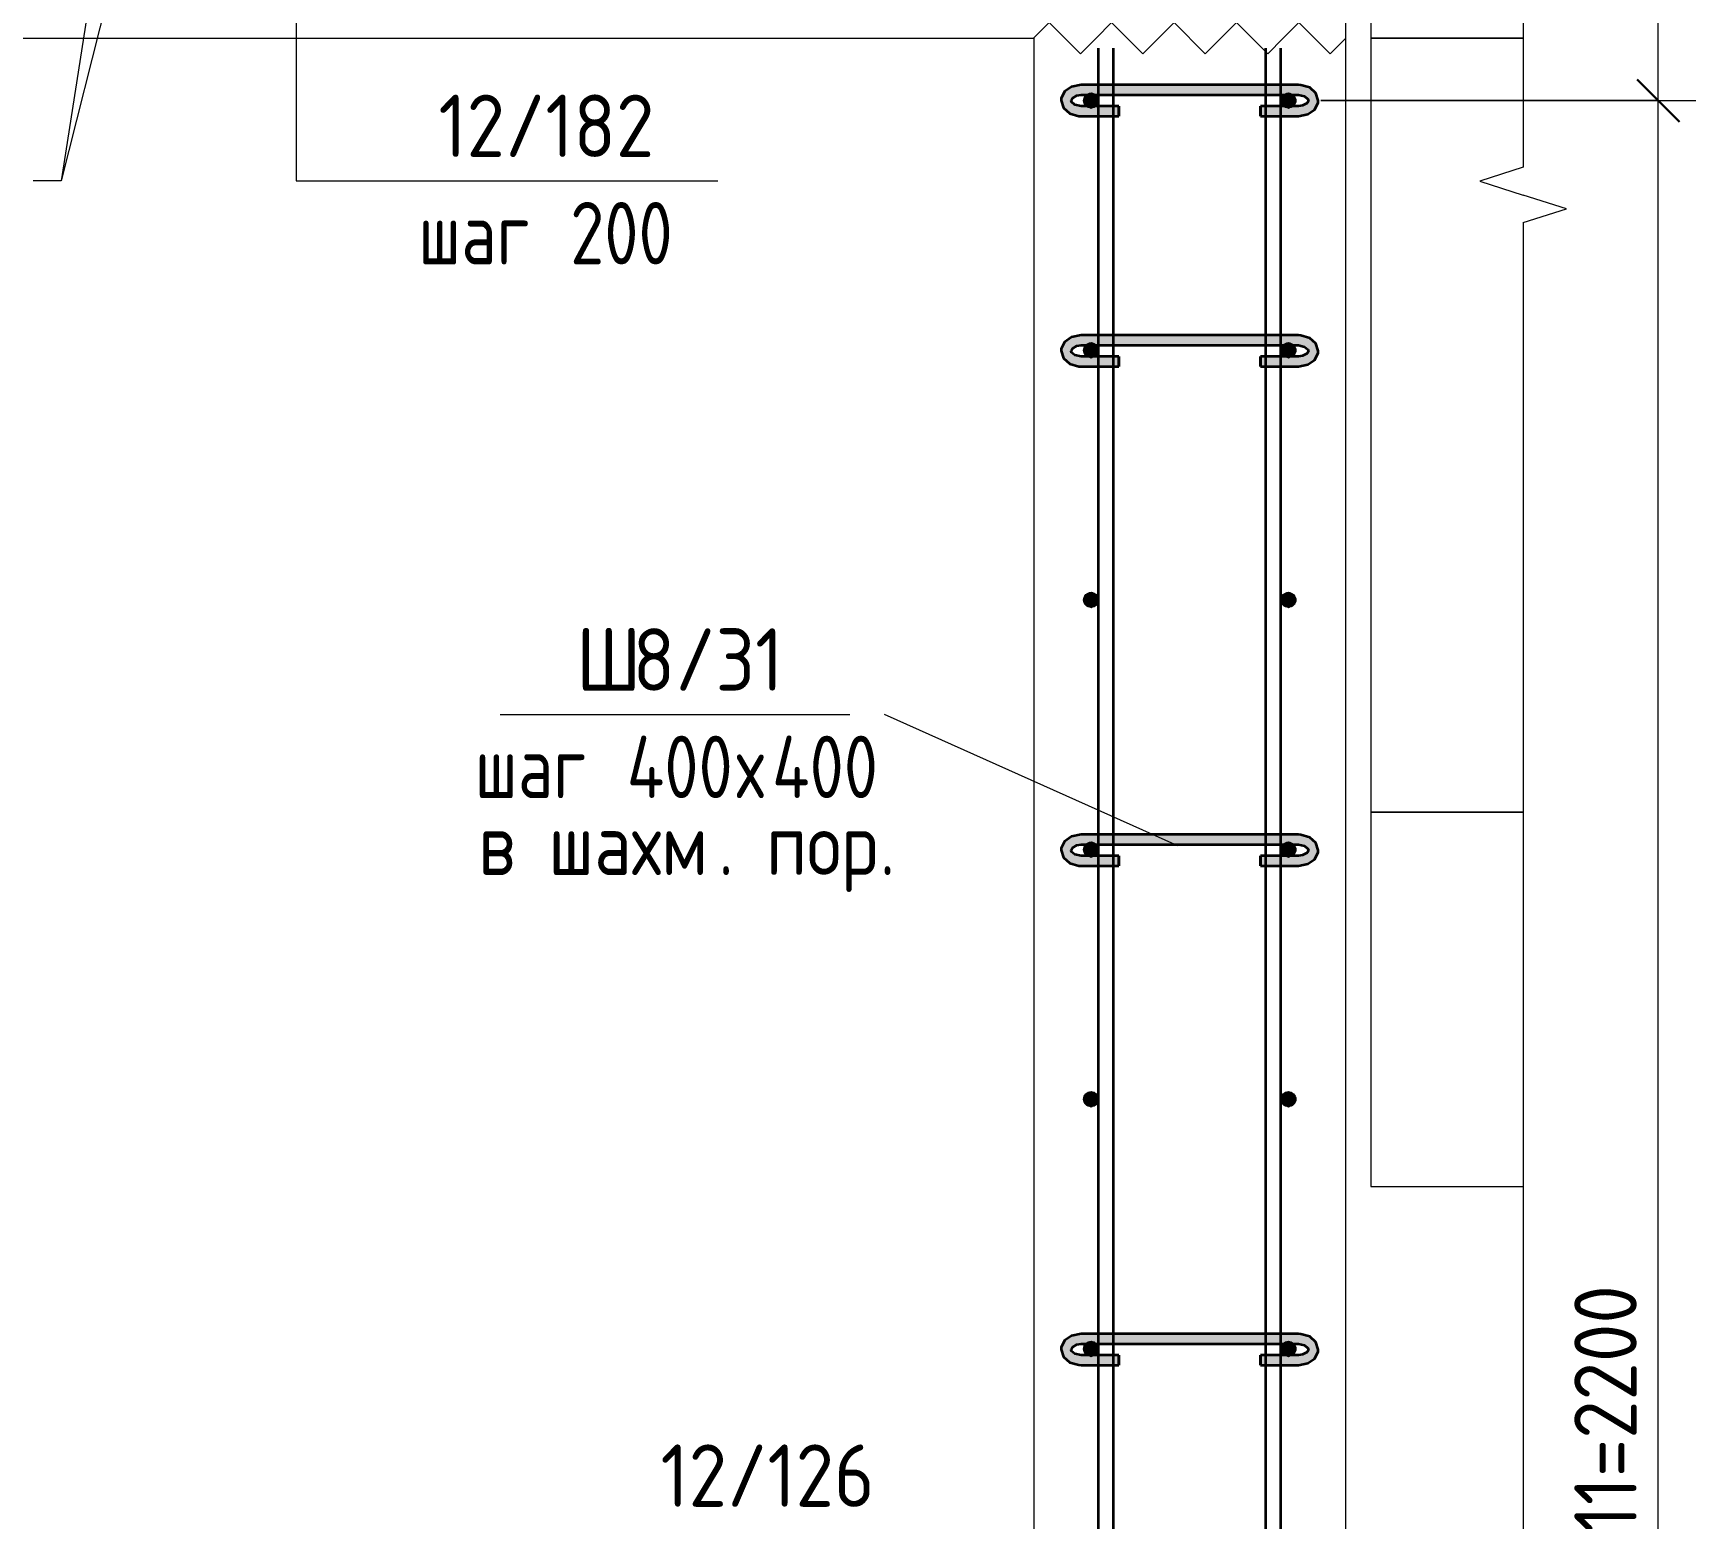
# Model space of a CAD drawing. Header units: millimetres. Extents: x 2384 to 38512, y -3571 to 48684.
# Drawn here: x 22082 to 23413, y -1456 to -266 of the extents above; entities that cross this region are included whole.
import ezdxf

# ---------------------------------------------------------------- set-up
doc = ezdxf.new("R2010")
doc.units = ezdxf.units.MM
for name, color, linetype, lineweight in [('AA_Dim', 7, 'Continuous', 9), ('AA_Dim-20', 7, 'Continuous', 9), ('AA_Oformlenie', 7, 'Continuous', 9), ('AA_Vinoska', 7, 'Continuous', 9), ('AF_Perekritie_Опалубка', 253, 'Continuous', 20), ('AF_Stena_Опалубка', 253, 'Continuous', 20), ('Gen_Text', 7, 'Continuous', 9), ('KR_Armatura', 7, 'Continuous', 20), ('KR_Armatura_Tonkie', 7, 'Continuous', 20), ('KR_Fundament', 7, 'Continuous', 20)]:
    doc.layers.add(name, color=color, linetype=linetype, lineweight=lineweight)
doc.styles.add('ISOCPEUR_1', font='isocpeur.ttf', dxfattribs={"width": 0.9, "height": 50})
doc.styles.add('ISOCPEUR_2', font='isocpeur.ttf', dxfattribs={"width": 0.8, "height": 50})
doc.styles.add('ISOCPEUR_3', font='isocpeur.ttf', dxfattribs={"width": 0.85, "height": 50})
doc.dimstyles.new('00_Точн_3_знака__прозр__1', dxfattribs={"dimscale": 304.8, "dimtxt": 49.799059, "dimasz": 0.111549, "dimexe": 0.098425, "dimexo": 0.065617, "dimgap": 0.006562, "dimtad": 1, "dimdec": 3, "dimrnd": 0.001, "dimdsep": 46, "dimtxsty": 'ISOCPEUR_1', "dimblk1": 'OBLIQUE', "dimblk2": 'OBLIQUE', "dimsah": 1, "dimcen": 0.09, "dimdle": 0.098425, "dimazin": 0, "dimtfac": 1, "dimtdec": 4, "dimtix": 1, "dimtmove": 0, "dimatfit": 3, "dimfxl": 1, "dimtvp": 1, "dimtolj": 1, "dimtzin": 0, "dimlwd": 18, "dimlwe": 18, "dimarcsym": 2})

# ---------------------------------------------------------------- blocks, each defined once
blk = doc.blocks.new('Школа429_0_КР_РД_ВходнаяГруппа3_rvt-2-Сечение 3')
at = {"layer": 'AF_Perekritie_Опалубка', "color": 114}
for p, q in [((48167, -70), (48045, -70)), ((48045, -70), (48045, -270)), ((48045, -270), (48167, -270))]:
    blk.add_line(p, q, dxfattribs=at)
at = {"layer": 'AF_Stena_Опалубка', "color": 152}
for p, q in [((48167, -270), (48045, -270)), ((48045, -270), (48045, -890)), ((48045, -890), (48167, -890))]:
    blk.add_line(p, q, dxfattribs=at)
at = {"layer": 'KR_Fundament', "color": 34}
for p, q in [((48167, -890), (48045, -890)), ((48045, -890), (48045, -1190)), ((48045, -1190), (48167, -1190))]:
    blk.add_line(p, q, dxfattribs=at)
blk = doc.blocks.new('261_Шпилька массив _НесАрм_РабПлоск_ - 8 А240-3919552-Сечение 3')
at = {"layer": 'KR_Armatura_Tonkie', "lineweight": 35}
for points in [[(47813, -332.4), (47813, -325.5), (47809, -324.8), (47806.1, -322.7), (47805, -319.9), (47805.8, -318), (47813, -315.3), (47813, -308.6), (47806.9, -309.4), (47801.7, -311.9), (47798.2, -315.5), (47797, -319.9), (47798.2, -324.2), (47800.6, -327.8), (47805.5, -330.9), (47810.5, -331.9)], [(47813, -308.6), (47987, -308.6), (47987, -307.4), (47813, -307.5), (47813, -307.9)], [(47973, -315.4), (47987, -315.3), (47987, -308.6), (47813, -308.6), (47813, -315.4), (47961, -315.4)], [(47987, -332.4), (47993.2, -331.4), (47995.7, -330.2), (47999, -327.5), (48001.8, -324.2), (48003, -319.9), (48001.8, -315.5), (47998.3, -311.9), (47992.9, -309.4), (47987, -308.6), (47987, -315.4), (47993.2, -316.8), (47994.5, -318.6), (47995, -319.9), (47993.9, -322.7), (47991, -324.8), (47987, -325.5), (47987, -332.2)], [(47818.4, -325.5), (47843.3, -325.5), (47843.3, -324.4), (47813, -324.5), (47813, -325.5), (47816.8, -325.5)], [(47827, -332.4), (47843.3, -332.2), (47843.3, -325.5), (47813, -325.5), (47813, -332.4), (47818.4, -332.4)], [(47987, -325.5), (47987, -324.4), (47956.7, -324.5), (47956.7, -325.5), (47973, -325.5)], [(47961, -332.4), (47987, -332.2), (47987, -325.5), (47956.7, -325.5), (47956.7, -332.4), (47960, -332.4)], [(47813, -533), (47813, -526.2), (47809, -525.4), (47806.1, -523.3), (47805, -520.6), (47805.8, -518.6), (47813, -515.9), (47813, -509.2), (47806.9, -510), (47801.7, -512.5), (47798.2, -516.2), (47797, -520.5), (47798.2, -524.8), (47800.6, -528.4), (47805.5, -531.5), (47810.5, -532.5)], [(47846.7, -509.2), (47987, -509.2), (47987, -508), (47813, -508.1), (47813, -509.2), (47839, -509.2)], [(47973, -516), (47987, -515.9), (47987, -509.2), (47813, -509.2), (47813, -516), (47961, -516)], [(47987, -533), (47993.2, -532), (47995.7, -530.8), (47999, -528.1), (48001.8, -524.8), (48003, -520.5), (48001.8, -516.2), (47998.3, -512.5), (47992.9, -510), (47987, -509.2), (47987, -516), (47993.2, -517.4), (47994.5, -519.2), (47995, -520.5), (47993.9, -523.3), (47991, -525.4), (47987, -526.2), (47987, -532.8)], [(47818.4, -526.2), (47843.3, -526.2), (47843.3, -525), (47813, -525.1), (47813, -526.2), (47816.8, -526.2)], [(47827, -533), (47843.3, -532.8), (47843.3, -526.2), (47813, -526.2), (47813, -533), (47818.4, -533)], [(47987, -526.2), (47987, -525), (47956.7, -525.1), (47956.7, -526.2), (47973, -526.2)], [(47961, -533), (47987, -532.8), (47987, -526.2), (47956.7, -526.2), (47956.7, -533), (47960, -533)], [(47813, -933), (47813, -926.2), (47809, -925.4), (47806.1, -923.3), (47805, -920.6), (47805.8, -918.6), (47813, -915.9), (47813, -909.2), (47806.9, -910), (47801.7, -912.5), (47798.2, -916.2), (47797, -920.5), (47798.2, -924.8), (47800.6, -928.4), (47805.5, -931.5), (47810.5, -932.5)], [(47846.7, -909.2), (47987, -909.2), (47987, -908), (47813, -908.1), (47813, -909.2), (47839, -909.2)], [(47846.7, -916), (47987, -915.9), (47987, -909.2), (47813, -909.2), (47813, -916), (47839, -916)], [(47987, -933), (47993.2, -932), (47995.7, -930.8), (47999, -928.1), (48001.8, -924.8), (48003, -920.5), (48001.8, -916.2), (47998.3, -912.5), (47992.9, -910), (47987, -909.2), (47987, -916), (47993.2, -917.4), (47994.5, -919.2), (47995, -920.5), (47993.9, -923.3), (47991, -925.4), (47987, -926.2), (47987, -932.8)], [(47818.4, -926.2), (47843.3, -926.2), (47843.3, -925), (47813, -925.1), (47813, -926.2), (47816.8, -926.2)], [(47813, -933), (47843.3, -932.8), (47843.3, -926.2), (47813, -926.2), (47813, -932.8)], [(47973, -926.2), (47987, -926.2), (47987, -925), (47956.7, -925.1), (47956.7, -926.2), (47966.2, -926.2)], [(47973, -933), (47987, -932.8), (47987, -926.2), (47956.7, -926.2), (47956.7, -933), (47961, -933)], [(47813, -1333), (47813, -1326.2), (47809, -1325.4), (47806.1, -1323.3), (47805, -1320.6), (47805.8, -1318.6), (47813, -1315.9), (47813, -1309.2), (47806.9, -1310), (47801.7, -1312.5), (47798.2, -1316.2), (47797, -1320.5), (47798.2, -1324.8), (47800.6, -1328.4), (47805.5, -1331.5), (47810.5, -1332.5)], [(47846.7, -1309.2), (47987, -1309.2), (47987, -1308), (47813, -1308.1), (47813, -1309.2), (47839, -1309.2)], [(47973, -1316), (47987, -1315.9), (47987, -1309.2), (47813, -1309.2), (47813, -1316), (47961, -1316)], [(47987, -1333), (47993.2, -1332), (47995.7, -1330.8), (47999, -1328.1), (48001.8, -1324.8), (48003, -1320.5), (48001.8, -1316.2), (47998.3, -1312.5), (47992.9, -1310), (47987, -1309.2), (47987, -1316), (47993.2, -1317.4), (47994.7, -1319.7), (47995, -1320.5), (47993.9, -1323.3), (47991, -1325.4), (47987, -1326.2), (47987, -1332.8)], [(47818.4, -1326.2), (47843.3, -1326.2), (47843.3, -1325), (47813, -1325.1), (47813, -1326.2), (47816.8, -1326.2)], [(47827, -1333), (47843.3, -1332.8), (47843.3, -1326.2), (47813, -1326.2), (47813, -1333), (47818.4, -1333)], [(47987, -1326.2), (47987, -1325), (47956.7, -1325.1), (47956.7, -1326.2), (47973, -1326.2)], [(47961, -1333), (47987, -1332.8), (47987, -1326.2), (47956.7, -1326.2), (47956.7, -1333), (47960, -1333)]]:
    blk.add_hatch(color=256, dxfattribs=at).paths.add_polyline_path(points)
h = blk.add_hatch(color=256, dxfattribs=at)
h.paths.add_polyline_path([(47813, -325.5), (47813, -324.4), (47807.2, -323), (47805.8, -321.9), (47806.1, -322.7), (47809, -324.8), (47809.6, -324.9)])
h.paths.add_polyline_path([(47798.2, -315.5), (47801.7, -311.9), (47807.3, -309.4), (47813, -308.6), (47813, -307.4), (47805.5, -308.8), (47800.6, -312)])
h = blk.add_hatch(color=256, dxfattribs=at)
h.paths.add_polyline_path([(47987, -325.5), (47991, -324.8), (47993.9, -322.7), (47994.1, -321.8), (47993.2, -322.9), (47987, -324.5), (47987, -324.9)])
h.paths.add_polyline_path([(48001.8, -315.5), (47999, -312.2), (47995.7, -309.6), (47993.1, -308.3), (47987, -307.5), (47987, -308.6), (47993.1, -309.4), (47998.3, -311.9)])
h = blk.add_hatch(color=256, dxfattribs=at)
h.paths.add_polyline_path([(47813, -526.2), (47813, -525), (47807.2, -523.6), (47805.8, -522.5), (47806.1, -523.3), (47809, -525.4), (47809.6, -525.5)])
h.paths.add_polyline_path([(47798.2, -516.2), (47801.7, -512.5), (47807.1, -510), (47813, -509.2), (47813, -508), (47805.5, -509.5), (47800.6, -512.6)])
h = blk.add_hatch(color=256, dxfattribs=at)
h.paths.add_polyline_path([(47987, -526.2), (47991, -525.4), (47993.9, -523.3), (47994.2, -522.2), (47993.2, -523.5), (47987, -525.1), (47987, -525.5)])
h.paths.add_polyline_path([(48001.8, -516.2), (47999, -512.8), (47995.7, -510.2), (47993.1, -509), (47987, -508.1), (47987, -509.2), (47993.1, -510), (47998.3, -512.5)])
h = blk.add_hatch(color=256, dxfattribs=at)
h.paths.add_polyline_path([(47813, -926.2), (47813, -925), (47807.2, -923.6), (47805.8, -922.5), (47806.1, -923.3), (47809, -925.4), (47809.6, -925.5)])
h.paths.add_polyline_path([(47798.2, -916.2), (47801.7, -912.5), (47807.3, -910), (47813, -909.2), (47813, -908), (47805.5, -909.5), (47800.6, -912.6)])
h = blk.add_hatch(color=256, dxfattribs=at)
h.paths.add_polyline_path([(47987, -926.2), (47991, -925.4), (47993.9, -923.3), (47994.2, -922.2), (47993.2, -923.5), (47987, -925.1), (47987, -925.5)])
h.paths.add_polyline_path([(48001.8, -916.2), (47999, -912.8), (47995.7, -910.2), (47993.1, -909), (47987, -908.1), (47987, -909.2), (47993.1, -910), (47998.3, -912.5)])
h = blk.add_hatch(color=256, dxfattribs=at)
h.paths.add_polyline_path([(47813, -1326.2), (47813, -1325), (47807.2, -1323.6), (47805.8, -1322.5), (47806.1, -1323.3), (47809, -1325.4), (47809.6, -1325.5)])
h.paths.add_polyline_path([(47798.2, -1316.2), (47801.7, -1312.5), (47807.1, -1310), (47813, -1309.2), (47813, -1308), (47805.5, -1309.5), (47800.6, -1312.6)])
h = blk.add_hatch(color=256, dxfattribs=at)
h.paths.add_polyline_path([(47987, -1326.2), (47991, -1325.4), (47993.9, -1323.3), (47994.2, -1322.2), (47993.2, -1323.5), (47987, -1325.1), (47987, -1325.5)])
h.paths.add_polyline_path([(48001.8, -1316.2), (47999, -1312.8), (47995.7, -1310.2), (47993.1, -1309), (47987, -1308.1), (47987, -1309.2), (47993.1, -1310), (47998.3, -1312.5)])
for p, q in [((47827, -307.4), (47813, -307.4)), ((47813, -315.4), (47827, -315.4)), ((47839, -307.4), (47827, -307.4)), ((47827, -315.4), (47839, -315.4)), ((47961, -307.4), (47839, -307.4)), ((47839, -315.4), (47961, -315.4)), ((47973, -307.4), (47961, -307.4)), ((47961, -315.4), (47973, -315.4)), ((47987, -307.4), (47973, -307.4)), ((47973, -315.4), (47987, -315.4)), ((47827, -324.4), (47813, -324.4)), ((47813, -332.4), (47827, -332.4)), ((47839, -324.4), (47827, -324.4)), ((47827, -332.4), (47839, -332.4)), ((47843.3, -324.4), (47839, -324.4)), ((47839, -332.4), (47843.3, -332.4)), ((47843.3, -324.4), (47843.3, -325.5)), ((47843.3, -331.2), (47843.3, -324.5)), ((47843.3, -325.5), (47843.3, -332.4)), ((47843.3, -332.2), (47843.3, -331.2)), ((47961, -324.4), (47956.7, -324.4)), ((47956.7, -325.5), (47956.7, -324.4)), ((47956.7, -324.5), (47956.7, -331.2)), ((47956.7, -332.4), (47956.7, -325.5)), ((47956.7, -331.2), (47956.7, -332.2)), ((47956.7, -332.4), (47961, -332.4)), ((47973, -324.4), (47961, -324.4)), ((47961, -332.4), (47973, -332.4)), ((47987, -324.4), (47973, -324.4)), ((47973, -332.4), (47987, -332.4)), ((47827, -508), (47813, -508)), ((47813, -516), (47827, -516)), ((47839, -508), (47827, -508)), ((47827, -516), (47839, -516)), ((47961, -508), (47839, -508)), ((47839, -516), (47961, -516)), ((47973, -508), (47961, -508)), ((47961, -516), (47973, -516)), ((47987, -508), (47973, -508)), ((47973, -516), (47987, -516)), ((47827, -525), (47813, -525)), ((47839, -525), (47827, -525)), ((47843.3, -525), (47839, -525)), ((47843.3, -525), (47843.3, -526.2)), ((47843.3, -531.8), (47843.3, -525.1)), ((47843.3, -526.2), (47843.3, -533)), ((47843.3, -532.8), (47843.3, -531.8)), ((47961, -525), (47956.7, -525)), ((47956.7, -526.2), (47956.7, -525)), ((47956.7, -525.1), (47956.7, -531.8)), ((47956.7, -533), (47956.7, -526.2)), ((47956.7, -531.8), (47956.7, -532.8)), ((47973, -525), (47961, -525)), ((47987, -525), (47973, -525)), ((47813, -533), (47827, -533)), ((47827, -533), (47839, -533)), ((47839, -533), (47843.3, -533)), ((47956.7, -533), (47961, -533)), ((47961, -533), (47973, -533)), ((47973, -533), (47987, -533)), ((47827, -908), (47813, -908)), ((47813, -916), (47827, -916)), ((47839, -908), (47827, -908)), ((47827, -916), (47839, -916)), ((47961, -908), (47839, -908)), ((47839, -916), (47961, -916)), ((47973, -908), (47961, -908)), ((47961, -916), (47973, -916)), ((47987, -908), (47973, -908)), ((47973, -916), (47987, -916)), ((47827, -925), (47813, -925)), ((47839, -925), (47827, -925)), ((47843.3, -925), (47839, -925)), ((47843.3, -925), (47843.3, -926.2)), ((47843.3, -927), (47843.3, -925.1)), ((47843.3, -926.2), (47843.3, -933)), ((47843.3, -931.8), (47843.3, -927.1)), ((47843.3, -932.8), (47843.3, -931.8)), ((47961, -925), (47956.7, -925)), ((47956.7, -926.2), (47956.7, -925)), ((47956.7, -925.1), (47956.7, -931.8)), ((47956.7, -933), (47956.7, -926.2)), ((47956.7, -931.8), (47956.7, -932.8)), ((47973, -925), (47961, -925)), ((47987, -925), (47973, -925)), ((47813, -933), (47827, -933)), ((47827, -933), (47839, -933)), ((47839, -933), (47843.3, -933)), ((47956.7, -933), (47961, -933)), ((47961, -933), (47973, -933)), ((47973, -933), (47987, -933)), ((47827, -1308), (47813, -1308)), ((47813, -1316), (47827, -1316)), ((47839, -1308), (47827, -1308)), ((47827, -1316), (47839, -1316)), ((47961, -1308), (47839, -1308)), ((47839, -1316), (47961, -1316)), ((47973, -1308), (47961, -1308)), ((47961, -1316), (47973, -1316)), ((47987, -1308), (47973, -1308)), ((47973, -1316), (47987, -1316)), ((47827, -1325), (47813, -1325)), ((47839, -1325), (47827, -1325)), ((47843.3, -1325), (47839, -1325)), ((47843.3, -1325), (47843.3, -1326.2)), ((47843.3, -1331.8), (47843.3, -1325.1)), ((47843.3, -1326.2), (47843.3, -1333)), ((47961, -1325), (47956.7, -1325)), ((47956.7, -1326.2), (47956.7, -1325)), ((47956.7, -1325.1), (47956.7, -1331.8)), ((47956.7, -1333), (47956.7, -1326.2)), ((47973, -1325), (47961, -1325)), ((47987, -1325), (47973, -1325)), ((47813, -1333), (47827, -1333)), ((47827, -1333), (47839, -1333)), ((47839, -1333), (47843.3, -1333)), ((47843.3, -1332.8), (47843.3, -1331.8)), ((47956.7, -1331.8), (47956.7, -1332.8)), ((47956.7, -1333), (47961, -1333)), ((47961, -1333), (47973, -1333)), ((47973, -1333), (47987, -1333))]:
    blk.add_line(p, q, dxfattribs=at)
at = {"layer": 'KR_Armatura_Tonkie', "lineweight": 35, "flags": 128}
for points in [[(47813, -307.4), (47805.4, -308.9), (47799.8, -312.8), (47797.1, -318.3), (47797, -319.9)], [(47805, -319.9), (47806, -317.9), (47809.7, -315.8), (47813, -315.4)], [(48003, -319.9), (48001.1, -314), (47996.1, -309.6), (47988.9, -307.5), (47987, -307.4)], [(47987, -315.4), (47992, -316.5), (47994.7, -318.7), (47995, -319.9)], [(47797, -319.9), (47798.8, -325.8), (47803.9, -330.2), (47811.1, -332.3), (47813, -332.4)], [(47813, -324.4), (47808, -323.3), (47805.3, -321), (47805, -319.9)], [(47987, -332.4), (47994.6, -330.9), (48000.2, -327), (48002.9, -321.4), (48003, -319.9)], [(47995, -319.9), (47994, -321.9), (47990.3, -323.9), (47987, -324.4)], [(47813, -508), (47805.4, -509.5), (47799.8, -513.4), (47797.1, -518.9), (47797, -520.5)], [(47805, -520.5), (47806, -518.5), (47809.7, -516.4), (47813, -516)], [(48003, -520.5), (48001.1, -514.6), (47996.1, -510.2), (47988.9, -508.1), (47987, -508)], [(47987, -516), (47992, -517.1), (47994.7, -519.3), (47995, -520.5)], [(47797, -520.5), (47798.8, -526.4), (47803.9, -530.8), (47811.1, -532.9), (47813, -533)], [(47813, -525), (47808, -523.9), (47805.3, -521.7), (47805, -520.5)], [(47987, -533), (47994.6, -531.5), (48000.2, -527.6), (48002.9, -522.1), (48003, -520.5)], [(47995, -520.5), (47994, -522.5), (47990.3, -524.5), (47987, -525)], [(47813, -908), (47805.4, -909.5), (47799.8, -913.4), (47797.1, -918.9), (47797, -920.5)], [(47805, -920.5), (47806, -918.5), (47809.7, -916.4), (47813, -916)], [(48003, -920.5), (48001.1, -914.6), (47996.1, -910.2), (47988.9, -908.1), (47987, -908)], [(47987, -916), (47992, -917.1), (47994.7, -919.3), (47995, -920.5)], [(47797, -920.5), (47798.8, -926.4), (47803.9, -930.8), (47811.1, -932.9), (47813, -933)], [(47813, -925), (47808, -923.9), (47805.3, -921.7), (47805, -920.5)], [(47987, -933), (47994.6, -931.5), (48000.2, -927.6), (48002.9, -922.1), (48003, -920.5)], [(47995, -920.5), (47994, -922.5), (47990.3, -924.5), (47987, -925)], [(47813, -1308), (47805.4, -1309.5), (47799.8, -1313.4), (47797.1, -1318.9), (47797, -1320.5)], [(47805, -1320.5), (47806, -1318.5), (47809.7, -1316.4), (47813, -1316)], [(48003, -1320.5), (48001.1, -1314.6), (47996.1, -1310.2), (47988.9, -1308.1), (47987, -1308)], [(47987, -1316), (47992, -1317.1), (47994.7, -1319.3), (47995, -1320.5)], [(47797, -1320.5), (47798.8, -1326.4), (47803.9, -1330.8), (47811.1, -1332.9), (47813, -1333)], [(47813, -1325), (47808, -1323.9), (47805.3, -1321.7), (47805, -1320.5)], [(47987, -1333), (47994.6, -1331.5), (48000.2, -1327.6), (48002.9, -1322.1), (48003, -1320.5)], [(47995, -1320.5), (47994, -1322.5), (47990.3, -1324.5), (47987, -1325)]]:
    blk.add_lwpolyline(points, dxfattribs=at)
blk = doc.blocks.new('Последовательность узлов - 3мм масшт20 маскировка-V82-Сечение 3')
at = {"layer": 'AA_Oformlenie'}
for p, q in [((44859.4, -2570), (44871.9, -2557.5)), ((44896.9, -2582.5), (44871.9, -2557.5)), ((44909.4, -2570), (44921.9, -2557.5)), ((44946.9, -2582.5), (44921.9, -2557.5)), ((44959.4, -2570), (44971.9, -2557.5)), ((44996.9, -2582.5), (44971.9, -2557.5)), ((45009.4, -2570), (45021.9, -2557.5)), ((45046.9, -2582.5), (45021.9, -2557.5)), ((45059.4, -2570), (45071.9, -2557.5)), ((45096.9, -2582.5), (45071.9, -2557.5)), ((44909.4, -2570), (44896.9, -2582.5)), ((44959.4, -2570), (44946.9, -2582.5)), ((45009.4, -2570), (44996.9, -2582.5)), ((45059.4, -2570), (45046.9, -2582.5)), ((45109.4, -2570), (45096.9, -2582.5))]:
    blk.add_line(p, q, dxfattribs=at)
blk = doc.blocks.new('011_Прямоугольник обрыва _ЭлУзла_ - 011_Прямоугольник обрыва _ЭлУзла_-3901859-Сечение 3')
at = {"layer": 'AA_Oformlenie'}
for p, q in [((48167, 582), (48167, -373.2)), ((48167, -417.7), (48167, -2328.6))]:
    blk.add_line(p, q, dxfattribs=at)
blk = doc.blocks.new('DIMBLOCK137-Сечение 3')
at = {"layer": 'AA_Dim-20', "lineweight": 30}
for p, q in [((23383.2, -320), (23366.2, -303)), ((23383.2, -320), (23400.2, -337)), ((23383.2, -2520), (23366.2, -2503)), ((23383.2, -2520), (23400.2, -2537))]:
    blk.add_line(p, q, dxfattribs=at)
at = {"layer": 'AA_Dim-20', "lineweight": 18}
for p, q in [((23112.9, -320), (23413.2, -320)), ((23383.2, -320), (23112.9, -320)), ((23383.2, -2520), (23383.2, -320)), ((23112.9, -2520), (23413.2, -2520)), ((23383.2, -2520), (23112.9, -2520))]:
    blk.add_line(p, q, dxfattribs=at)
at = {"layer": 'AA_Dim-20', "color": 0, "lineweight": 18, "insert": (23315.9, -1585.2), "char_height": 50, "width": 396.477, "attachment_point": 1, "rotation": 90, "line_spacing_factor": 1.149209, "style": 'ISOCPEUR_1'}
blk.add_mtext('200х11=2200', dxfattribs=at)
blk = doc.blocks.new('_Oblique')
at = {"color": 0, "linetype": 'ByBlock', "lineweight": -2}
blk.add_line((-0.5, -0.5), (0.5, 0.5), dxfattribs=at)
blk = doc.blocks.new('DIMBLOCK138-Сечение 3')
at = {"layer": 'AA_Dim-20', "lineweight": 30}
for p, q in [((23383.2, -70), (23366.2, -53)), ((23383.2, -70), (23400.2, -87)), ((23383.2, -320), (23366.2, -303)), ((23383.2, -320), (23400.2, -337))]:
    blk.add_line(p, q, dxfattribs=at)
at = {"layer": 'AA_Dim-20', "lineweight": 18}
for p, q in [((23383.2, -320), (23383.2, -40)), ((23152.9, -70), (23413.2, -70)), ((23383.2, -70), (23152.9, -70)), ((23112.9, -320), (23413.2, -320)), ((23383.2, -320), (23112.9, -320))]:
    blk.add_line(p, q, dxfattribs=at)
at = {"layer": 'AA_Dim-20', "color": 0, "lineweight": 18, "insert": (23315.9, -242.4), "char_height": 50, "width": 113.772, "attachment_point": 1, "rotation": 90, "line_spacing_factor": 1.149209, "style": 'ISOCPEUR_1'}
blk.add_mtext('250', dxfattribs=at)
blk = doc.blocks.new('042_М_Арматуры - Диам длина поз _ Комментарий-2260297-Сечение 3')
at = {"layer": 'AA_Vinoska'}
blk.add_line((46426.1, 53.5), (46706.1, 53.5), dxfattribs=at)

msp = doc.modelspace()

# ---------------------------------------------------------------- hatches: boundary and pattern name
at = {"layer": 'KR_Armatura'}
h = msp.add_hatch(color=256, dxfattribs=at)
edge = h.paths.add_edge_path()
edge.add_arc((22928.8941, -320), 6, 0, 360)
for points in [[(22928.8941, -326), (22934.0903, -323), (22934.0903, -317), (22928.8941, -314), (22923.698, -317), (22923.698, -323), (22926.3299, -324.5195)], [(23086.8941, -326), (23092.0903, -323), (23092.0903, -317), (23086.8941, -314), (23081.698, -317), (23081.698, -323)], [(22928.8941, -526), (22934.0903, -523), (22934.0903, -517), (22928.8941, -514), (22923.698, -517), (22923.698, -523), (22926.3299, -524.5195)], [(23086.8941, -526), (23092.0903, -523), (23092.0903, -517), (23086.8941, -514), (23081.698, -517), (23081.698, -523)], [(22928.8941, -726), (22934.0903, -723), (22934.0903, -717), (22928.8941, -714), (22923.698, -717), (22923.698, -723)], [(23086.8941, -726), (23092.0903, -723), (23092.0903, -717), (23086.8941, -714), (23081.698, -717), (23081.698, -723)], [(22928.8941, -926), (22934.0903, -923), (22934.0903, -917), (22928.8941, -914), (22923.698, -917), (22923.698, -923), (22926.3299, -924.5195)], [(23086.8941, -926), (23092.0903, -923), (23092.0903, -917), (23086.8941, -914), (23081.698, -917), (23081.698, -923)], [(22928.8941, -1126), (22934.0903, -1123), (22934.0903, -1117), (22928.8941, -1114), (22923.698, -1117), (22923.698, -1123), (22924.3824, -1123.3951)], [(23086.8941, -1126), (23092.0903, -1123), (23092.0903, -1117), (23086.8941, -1114), (23081.698, -1117), (23081.698, -1123), (23082.3824, -1123.3951)], [(22928.8941, -1326), (22934.0903, -1323), (22934.0903, -1317), (22928.8941, -1314), (22923.698, -1317), (22923.698, -1323), (22926.3299, -1324.5195)], [(23086.8941, -1326), (23092.0903, -1323), (23092.0903, -1317), (23086.8941, -1314), (23081.698, -1317), (23081.698, -1323)]]:
    msp.add_hatch(color=256, dxfattribs=at).paths.add_polyline_path(points)
h = msp.add_hatch(color=256, dxfattribs=at)
edge = h.paths.add_edge_path()
edge.add_arc((23086.8941, -320), 6, 0, 360)
h = msp.add_hatch(color=256, dxfattribs=at)
edge = h.paths.add_edge_path()
edge.add_arc((22928.8941, -520), 6, 0, 360)
h = msp.add_hatch(color=256, dxfattribs=at)
edge = h.paths.add_edge_path()
edge.add_arc((23086.8941, -520), 6, 0, 360)
h = msp.add_hatch(color=256, dxfattribs=at)
edge = h.paths.add_edge_path()
edge.add_arc((22928.8941, -720), 6, 0, 360)
h = msp.add_hatch(color=256, dxfattribs=at)
edge = h.paths.add_edge_path()
edge.add_arc((23086.8941, -720), 6, 0, 360)
h = msp.add_hatch(color=256, dxfattribs=at)
edge = h.paths.add_edge_path()
edge.add_arc((22928.8941, -920), 6, 0, 360)
h = msp.add_hatch(color=256, dxfattribs=at)
edge = h.paths.add_edge_path()
edge.add_arc((23086.8941, -920), 6, 0, 360)
h = msp.add_hatch(color=256, dxfattribs=at)
edge = h.paths.add_edge_path()
edge.add_arc((22928.8941, -1120), 6, 0, 360)
h = msp.add_hatch(color=256, dxfattribs=at)
edge = h.paths.add_edge_path()
edge.add_arc((23086.8941, -1120), 6, 0, 360)
h = msp.add_hatch(color=256, dxfattribs=at)
edge = h.paths.add_edge_path()
edge.add_arc((22928.8941, -1320), 6, 0, 360)
h = msp.add_hatch(color=256, dxfattribs=at)
edge = h.paths.add_edge_path()
edge.add_arc((23086.8941, -1320), 6, 0, 360)

# ---------------------------------------------------------------- linework, layer by layer
at = {"layer": 'AA_Vinoska'}
for p, q in [((22145.4483, -117.5548), (22103.9041, -384.2763)), ((22148.4881, -207.736), (22103.9041, -384.2763)), ((22292.1191, -222.5569), (22292.1191, -384.2763)), ((22103.9041, -384.2763), (22081.6122, -384.2763)), ((22103.9041, -384.2763), (22081.6122, -384.2763)), ((22292.1191, -384.2763), (22349.8509, -384.2763)), ((23274.8944, -373.1715), (23240.2343, -384.4333)), ((23240.2343, -384.4333), (23274.8944, -395.695)), ((23309.5354, -406.695), (23274.8944, -395.695)), ((23274.8944, -417.695), (23309.5354, -406.695)), ((22998.3564, -916.9791), (22763.3839, -811.841))]:
    msp.add_line(p, q, dxfattribs=at)
at = {"layer": 'AF_Perekritie_Опалубка'}
for p, q in [((23132.8941, -270), (23132.8941, -70)), ((21252.8944, -270), (22882.8941, -270))]:
    msp.add_line(p, q, dxfattribs=at)
at = {"layer": 'AF_Stena_Опалубка'}
for p, q in [((22882.8941, -270), (22882.8941, -2570)), ((23132.8941, -2570), (23132.8941, -270))]:
    msp.add_line(p, q, dxfattribs=at)
at = {"layer": 'KR_Armatura'}
for p, q in [((22928.8941, -314), (22923.698, -317)), ((22923.698, -317), (22923.698, -323)), ((22934.0903, -317), (22928.8941, -314)), ((22934.0903, -323), (22934.0903, -317)), ((23086.8941, -314), (23081.698, -317)), ((23081.698, -317), (23081.698, -323)), ((23092.0903, -317), (23086.8941, -314)), ((23092.0903, -323), (23092.0903, -317)), ((22923.698, -323), (22926.3299, -324.5195)), ((22926.3299, -324.5195), (22928.8941, -326)), ((22928.8941, -326), (22934.0903, -323)), ((23081.698, -323), (23086.8941, -326)), ((23086.8941, -326), (23092.0903, -323)), ((22928.8941, -514), (22923.698, -517)), ((22923.698, -517), (22923.698, -523)), ((22934.0903, -517), (22928.8941, -514)), ((22934.0903, -523), (22934.0903, -517)), ((23086.8941, -514), (23081.698, -517)), ((23081.698, -517), (23081.698, -523)), ((23092.0903, -517), (23086.8941, -514)), ((23092.0903, -523), (23092.0903, -517)), ((22923.698, -523), (22926.3299, -524.5195)), ((22926.3299, -524.5195), (22928.8941, -526)), ((22928.8941, -526), (22934.0903, -523)), ((23081.698, -523), (23086.8941, -526)), ((23086.8941, -526), (23092.0903, -523)), ((22928.8941, -714), (22923.698, -717)), ((22923.698, -717), (22923.698, -723)), ((22934.0903, -717), (22928.8941, -714)), ((22934.0903, -723), (22934.0903, -717)), ((23086.8941, -714), (23081.698, -717)), ((23081.698, -717), (23081.698, -723)), ((23092.0903, -717), (23086.8941, -714)), ((23092.0903, -723), (23092.0903, -717)), ((22923.698, -723), (22928.8941, -726)), ((22928.8941, -726), (22934.0903, -723)), ((23081.698, -723), (23086.8941, -726)), ((23086.8941, -726), (23092.0903, -723)), ((22928.8941, -914), (22923.698, -917)), ((22923.698, -917), (22923.698, -923)), ((22934.0903, -917), (22928.8941, -914)), ((22934.0903, -923), (22934.0903, -917)), ((23086.8941, -914), (23081.698, -917)), ((23081.698, -917), (23081.698, -923)), ((23092.0903, -917), (23086.8941, -914)), ((23092.0903, -923), (23092.0903, -917)), ((22923.698, -923), (22926.3299, -924.5195)), ((22926.3299, -924.5195), (22928.8941, -926)), ((22928.8941, -926), (22934.0903, -923)), ((23081.698, -923), (23086.8941, -926)), ((23086.8941, -926), (23092.0903, -923)), ((22928.8941, -1114), (22923.698, -1117)), ((22923.698, -1117), (22923.698, -1123)), ((22934.0903, -1117), (22928.8941, -1114)), ((22934.0903, -1123), (22934.0903, -1117)), ((23086.8941, -1114), (23081.698, -1117)), ((23081.698, -1117), (23081.698, -1123)), ((23092.0903, -1117), (23086.8941, -1114)), ((23092.0903, -1123), (23092.0903, -1117)), ((22923.698, -1123), (22924.3824, -1123.3951)), ((22924.3824, -1123.3951), (22928.8941, -1126)), ((22928.8941, -1126), (22934.0903, -1123)), ((23081.698, -1123), (23082.3824, -1123.3951)), ((23082.3824, -1123.3951), (23086.8941, -1126)), ((23086.8941, -1126), (23092.0903, -1123)), ((22928.8941, -1314), (22923.698, -1317)), ((22923.698, -1317), (22923.698, -1323)), ((22934.0903, -1317), (22928.8941, -1314)), ((22934.0903, -1323), (22934.0903, -1317)), ((23086.8941, -1314), (23081.698, -1317)), ((23081.698, -1317), (23081.698, -1323)), ((23092.0903, -1317), (23086.8941, -1314)), ((23092.0903, -1323), (23092.0903, -1317)), ((22923.698, -1323), (22926.3299, -1324.5195)), ((22926.3299, -1324.5195), (22928.8941, -1326)), ((22928.8941, -1326), (22934.0903, -1323)), ((23081.698, -1323), (23086.8941, -1326)), ((23086.8941, -1326), (23092.0903, -1323))]:
    msp.add_line(p, q, dxfattribs=at)
for centre in [(22928.8941, -320), (23086.8941, -320), (22928.8941, -520), (23086.8941, -520), (22928.8941, -720), (23086.8941, -720), (22928.8941, -920), (23086.8941, -920), (22928.8941, -1120), (23086.8941, -1120), (22928.8941, -1320), (23086.8941, -1320)]:
    msp.add_circle(centre, 6, dxfattribs=at)
at = {"layer": 'KR_Armatura_Tonkie', "lineweight": 35}
for p, q in [((22934.8941, -2562), (22934.8941, -278)), ((22934.8941, -2562), (22934.8941, -278)), ((22934.8941, -2562), (22934.8941, -278)), ((22934.8941, -2562), (22934.8941, -278)), ((22934.8941, -2562), (22934.8941, -278)), ((22934.8941, -2562), (22934.8941, -278)), ((22934.8941, -2562), (22934.8941, -278)), ((22934.8941, -2562), (22934.8941, -278)), ((22946.8941, -2562), (22946.8941, -278)), ((22946.8941, -2562), (22946.8941, -278)), ((22946.8941, -2562), (22946.8941, -278)), ((22946.8941, -2562), (22946.8941, -278)), ((22946.8941, -2562), (22946.8941, -278)), ((22946.8941, -2562), (22946.8941, -278)), ((22946.8941, -2562), (22946.8941, -278)), ((22946.8941, -2562), (22946.8941, -278)), ((23068.8941, -2562), (23068.8941, -278)), ((23068.8941, -2562), (23068.8941, -278)), ((23068.8941, -2562), (23068.8941, -278)), ((23068.8941, -2562), (23068.8941, -278)), ((23068.8941, -2562), (23068.8941, -278)), ((23068.8941, -2562), (23068.8941, -278)), ((23068.8941, -2562), (23068.8941, -278)), ((23068.8941, -2562), (23068.8941, -278)), ((23080.8941, -2562), (23080.8941, -278)), ((23080.8941, -2562), (23080.8941, -278)), ((23080.8941, -2562), (23080.8941, -278)), ((23080.8941, -2562), (23080.8941, -278)), ((23080.8941, -2562), (23080.8941, -278)), ((23080.8941, -2562), (23080.8941, -278)), ((23080.8941, -2562), (23080.8941, -278)), ((23080.8941, -2562), (23080.8941, -278))]:
    msp.add_line(p, q, dxfattribs=at)

# ---------------------------------------------------------------- block references
at = {"color": 10, "lineweight": 5}
msp.add_blockref('Школа429_0_КР_РД_ВходнаяГруппа3_rvt-2-Сечение 3', (-24892.1056, 0), dxfattribs=at)
at = {"layer": 'AA_Oformlenie'}
for name, p in [('011_Прямоугольник обрыва _ЭлУзла_ - 011_Прямоугольник обрыва _ЭлУзла_-3901859-Сечение 3', (-24892.1056, 0)), ('Последовательность узлов - 3мм масшт20 маскировка-V82-Сечение 3', (-21976.5507, 2300))]:
    msp.add_blockref(name, p, dxfattribs=at)
at = {"layer": 'AA_Vinoska'}
for p in [(-24076.2028, -437.7698), (-23970.5426, -865.3344)]:
    msp.add_blockref('042_М_Арматуры - Диам длина поз _ Комментарий-2260297-Сечение 3', p, dxfattribs=at)
at = {"layer": 'KR_Armatura_Tonkie', "lineweight": 35}
msp.add_blockref('261_Шпилька массив _НесАрм_РабПлоск_ - 8 А240-3919552-Сечение 3', (-24892.1056, 0), dxfattribs=at)

# ---------------------------------------------------------------- texts
at = {"layer": 'AA_Vinoska', "char_height": 50, "attachment_point": 1}
for s, insert, width, style in [('12/182', (22406.1637, -315.1943), 210.683475, 'ISOCPEUR_1'), (' 200', (22486.192, -401.1753), 133.4008, 'ISOCPEUR_2'), ('шаг', (22389.8837, -401.1753), 116.7257, 'ISOCPEUR_2'), ('\\fISOCPEUR|b0|i0|c204|p34|;\\W.9;Ш', (22516.5039, -742.7589), 54.835425, 'ISOCPEUR_1'), ('8/31', (22561.7477, -742.7589), 144.30375, 'ISOCPEUR_1'), (' 400', (22531.5322, -828.74), 137.2489, 'ISOCPEUR_2'), ('400', (22673.3489, -828.74), 107.7468, 'ISOCPEUR_2'), ('шаг', (22435.2239, -828.74), 116.7257, 'ISOCPEUR_2'), ('\\fISOCPEUR|b0|i0|c204|p34|;\\W.8;х', (22644.7739, -828.74), 34.6329, 'ISOCPEUR_2'), ('12/126', (22584.0048, -1396.5531), 210.683475, 'ISOCPEUR_1'), ('12/126', (22584.0048, -1396.5531), 210.683475, 'ISOCPEUR_1')]:
    msp.add_mtext(s, dxfattribs=dict(at, insert=insert, width=width, style=style))
at = {"layer": 'Gen_Text', "char_height": 50, "attachment_point": 1, "style": 'ISOCPEUR_3'}
for s, insert, width in [('\\fISOCPEUR|b0|i0|c204|p34|;\\W.85; ', (22468.3229, -890.3752), 31.345981), ('\\fISOCPEUR|b0|i0|c204|p34|;\\W.85;в', (22437.962, -890.3752), 36.797456), ('шахм', (22494.1859, -890.3752), 164.907119), ('пор', (22668.4802, -890.3752), 110.392369), ('. ', (22630.2479, -890.3752), 46.337538), ('\\fISOCPEUR|b0|i0|c204|p34|;\\W.85;.', (22759.563, -890.3752), 14.991556)]:
    msp.add_mtext(s, dxfattribs=dict(at, insert=insert, width=width))

# ---------------------------------------------------------------- dimensions: what is measured, and where the dimension line sits
at = {"layer": 'AA_Dim', "lineweight": 18}
for base, p1, p2, override, picture, middle in [((23383.1857, -70), (23092.8941, -320), (23132.8941, -70), {"dimpost": '<>', "dimfxl": 253.179778}, 'DIMBLOCK138-Сечение 3', (23356.1857, -195)), ((23383.1857, -320), (23092.8941, -2520), (23092.8941, -320), {"dimpost": '200х11=<>', "dimfxl": 2200}, 'DIMBLOCK137-Сечение 3', (23356.1857, -1420))]:
    dim = msp.add_linear_dim(base=base, p1=p1, p2=p2, angle=90, dimstyle='00_Точн_3_знака__прозр__1', override=override, dxfattribs=at)
    dim.commit()
    dim.dimension.update_dxf_attribs({"geometry": picture, "text_midpoint": middle})

doc.saveas('drawing.dxf')
